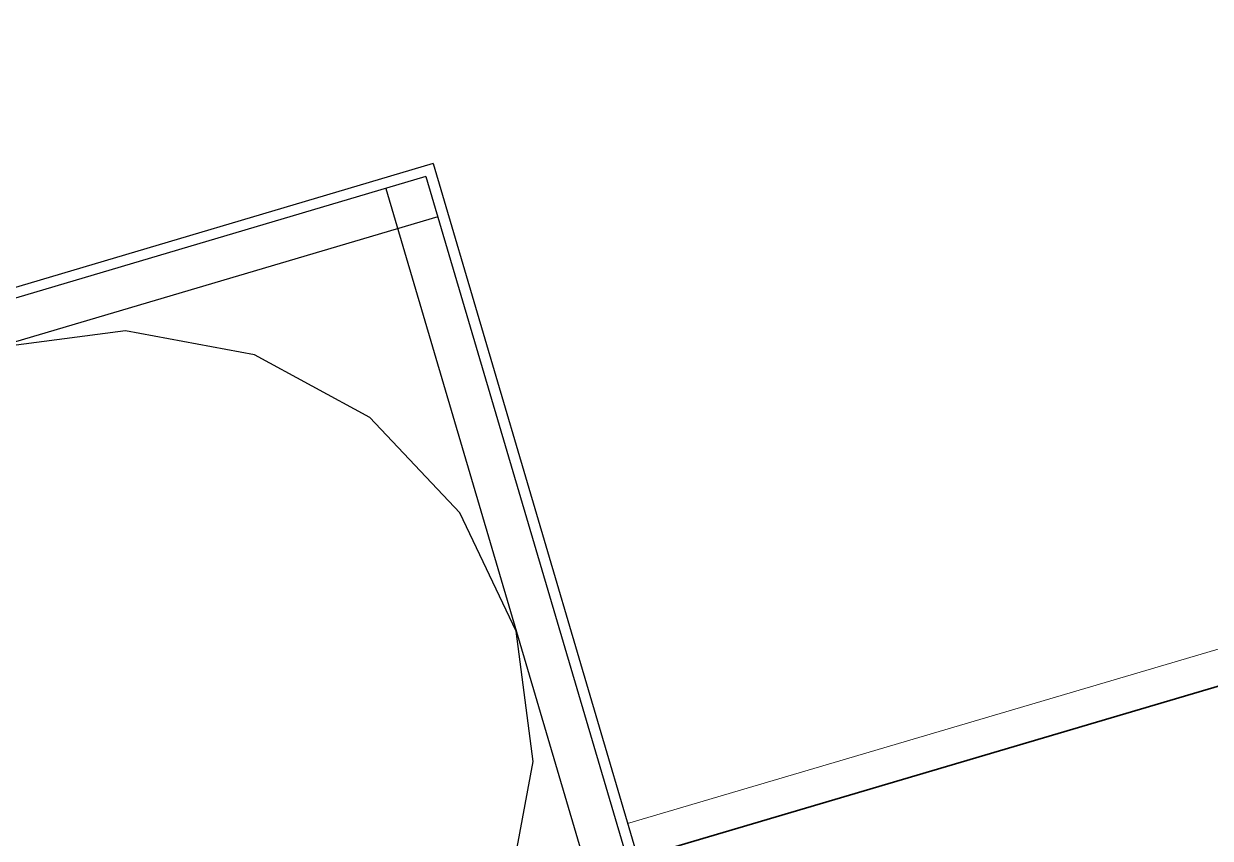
# Model space of a CAD drawing. Header units: millimetres. Extents: x 62878 to 70819, y -67946 to -61850.
# Drawn here: x 63718.5 to 63860, y -65531.9 to -65434.7 of the extents above; entities that cross this region are included whole.
import ezdxf

# ---------------------------------------------------------------- set-up
doc = ezdxf.new("R2010")
doc.units = ezdxf.units.MM
for name, color, linetype, lineweight in [('BAP', 41, 'Continuous', 30), ('DUV.ALÇ.-yeni', 20, 'Continuous', 25), ('DUVAR-GAZBETON', 84, 'Continuous', 35), ('GOR-2', 152, 'Continuous', 20)]:
    doc.layers.add(name, color=color, linetype=linetype, lineweight=lineweight)

msp = doc.modelspace()

# ---------------------------------------------------------------- linework, layer by layer
at = {"layer": 'BAP'}
msp.add_lwpolyline([(63776.36, -65538.08), (63779.22, -65522.7), (63777.2, -65507.19), (63770.48, -65493.07), (63759.72, -65481.71), (63745.98, -65474.23), (63730.61, -65471.36), (63715.09, -65473.39), (63700.97, -65480.1), (63689.61, -65490.86), (63682.13, -65504.6), (63679.26, -65519.98), (63681.29, -65535.49), (63688.01, -65549.62), (63698.76, -65560.98), (63712.5, -65568.46), (63727.88, -65571.32), (63743.39, -65569.3), (63757.52, -65562.58), (63768.88, -65551.82)], close=True, dxfattribs=at)
at = {"layer": 'DUV.ALÇ.-yeni'}
for p, q in [((63767.27, -65451.42), (63675.11, -65478.71)), ((63767.27, -65451.42), (63798.04, -65555.76)), ((63766.42, -65452.97), (63669.47, -65481.68)), ((63766.42, -65452.97), (63796.84, -65556.11)), ((63761.63, -65454.39), (63792.04, -65557.53)), ((63767.84, -65457.77), (63670.89, -65486.47))]:
    msp.add_line(p, q, dxfattribs=at)
at = {"layer": 'DUVAR-GAZBETON', "ltscale": 5}
msp.add_line((63775.95, -65538.82), (64149.8, -65428.36), dxfattribs=at)
at = {"layer": 'GOR-2'}
msp.add_line((63790.47, -65530.1), (64146.38, -65424.94), dxfattribs=at)

doc.saveas('drawing.dxf')
